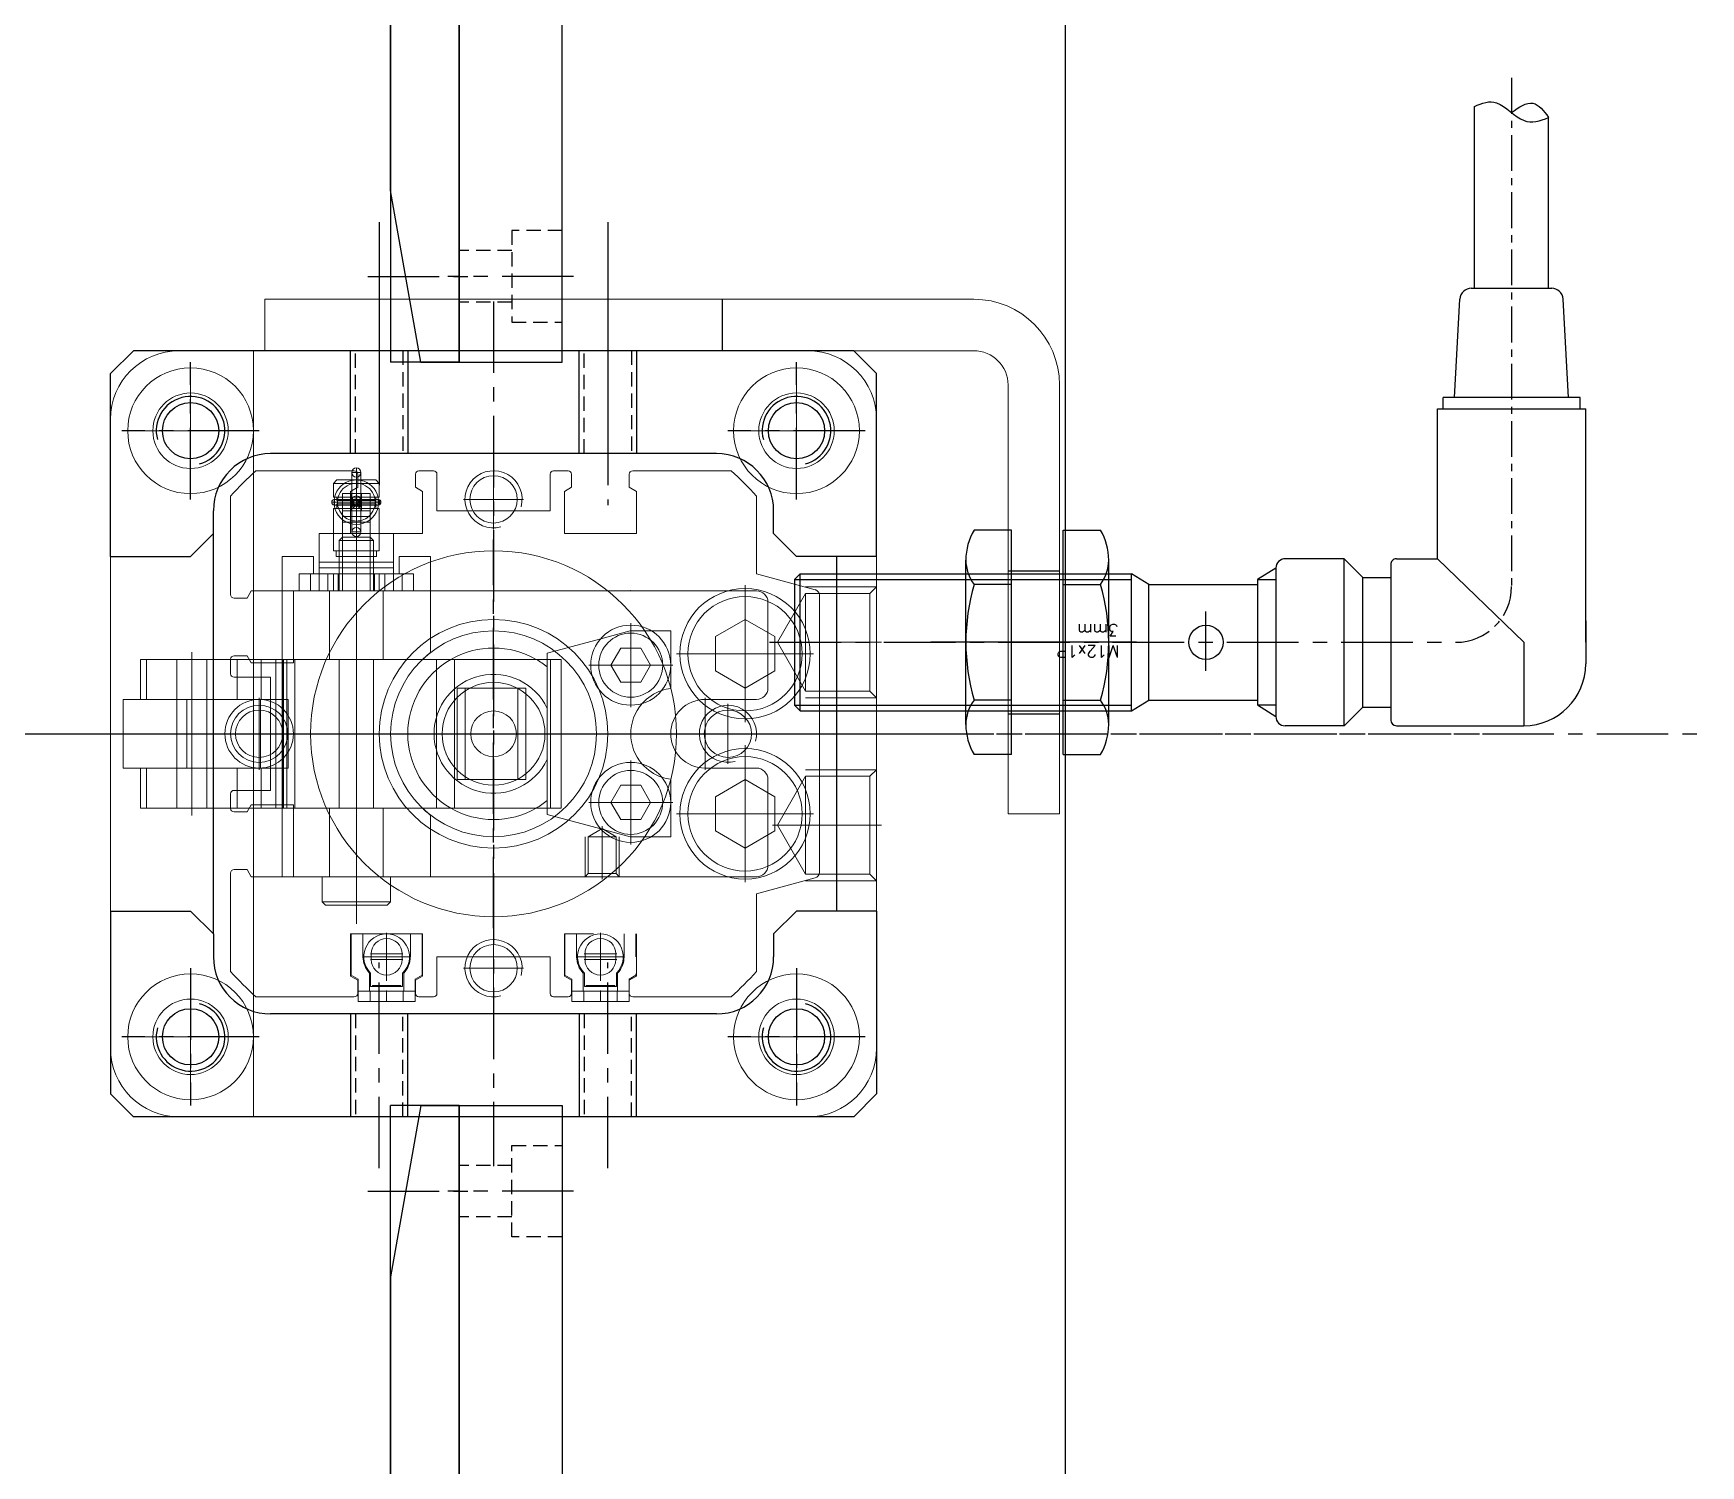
# Model space of a CAD drawing. Header units: inches. Extents: x 0 to 77285, y -118 to 40065.
# Drawn here: x 24866.9 to 25012.7, y 16631.6 to 16756.8 of the extents above; entities that cross this region are included whole.
import ezdxf

# ---------------------------------------------------------------- set-up
doc = ezdxf.new("R2010")
doc.units = ezdxf.units.IN
doc.header["$LTSCALE"] = 5
doc.header["$MEASUREMENT"] = 0
for name, pattern in [('C3', [14.5, 12, -1, 0.5, -1]), ('CENTER', [2, 1.25, -0.25, 0.25, -0.25]), ('H1', [1.4, 1, -0.4]), ('HIDDEN', [0.375, 0.25, -0.125])]:
    doc.linetypes.add(name, pattern=pattern)
for name, color, linetype in [('11', 1, 'CENTER'), ('22', 2, 'HIDDEN'), ('55', 5, 'Continuous'), ('77', 40, 'HIDDEN'), ('A', 8, 'Continuous'), ('G', 231, 'Continuous'), ('T', 3, 'Continuous')]:
    doc.layers.add(name, color=color, linetype=linetype)
doc.layers.add('88', color=35, linetype='Continuous', lineweight=5)
doc.styles.add('GHS', font='romans', dxfattribs={"height": 5, "bigfont": 'ghs'})

# ---------------------------------------------------------------- blocks, each defined once
blk = doc.blocks.new('A$C4ec73b01')
at = {"layer": '11'}
for p, q in [((-167.5, -361), (-167.5, 0)), ((-167.5, -7240), (-167.5, -280))]:
    blk.add_line(p, q, dxfattribs=at)
blk = doc.blocks.new('A$Cd50d4a04')
for p, q in [((-30, -6), (-30, 0)), ((-30, 0), (80, 0)), ((-6.1, -6), (-6.1, 0)), ((6.1, -6), (6.1, 0)), ((80, -6), (80, 0)), ((-30, -6), (80, -6))]:
    blk.add_line(p, q)
at = {"layer": '11'}
for p, q in [((-22.5, 2), (-22.5, -8)), ((0, -8), (0, 2)), ((25, 2), (25, -8)), ((72.5, 2), (72.5, -8)), ((-20, -7), (-20, 1)), ((-20, -7), (-20, 1)), ((-18, -7), (-18, 1)), ((18, 1), (18, -7)), ((32.5, -7), (32.5, 1)), ((32.5, -7), (32.5, 1))]:
    blk.add_line(p, q, dxfattribs=at)
at = {"layer": '22'}
for p, q in [((-20.07, -6), (-20.07, 0)), ((-15.93, -6), (-15.93, 0)), ((15.93, 0), (15.93, -6)), ((20.07, 0), (20.07, -6)), ((42.5, -6), (42.5, 0))]:
    blk.add_line(p, q, dxfattribs=at)
at = {"layer": '77'}
for p, q in [((-23, -6), (-23, 0)), ((-17, 0), (-17, -6)), ((29.5, -6), (29.5, 0)), ((35.5, 0), (35.5, -6))]:
    blk.add_line(p, q, dxfattribs=at)
at = {"layer": 'T'}
for p, q in [((-20.5, -6), (-20.5, 0)), ((-15.5, -6), (-15.5, 0)), ((15.5, 0), (15.5, -6)), ((20.5, 0), (20.5, -6))]:
    blk.add_line(p, q, dxfattribs=at)
blk = doc.blocks.new('A$Cb2619749')
for p, q in [((-7.5, 3.36), (7.5, 6)), ((87.5, 6, 0), (7.5, 6)), ((102.5, 3.36, 0), (87.5, 6, 0)), ((-7.5, 3.36), (-7.5, -9)), ((102.5, 3.36, 0), (102.5, -9, 0)), ((102.5, 0, 0), (-7.5, 0)), ((102.5, -9, 0), (-7.5, -9))]:
    blk.add_line(p, q)
at = {"layer": '11'}
for p, q in [((0, -10), (0, 1)), ((47.5, -10, 0), (47.5, 1, 0)), ((95, -10, 0), (95, 1, 0))]:
    blk.add_line(p, q, dxfattribs=at)
at = {"layer": '22'}
for p, q in [((-2.25, -4.6), (-2.25, 0)), ((2.25, -4.6), (2.25, 0)), ((45.25, -4.6, 0), (45.25, 0, 0)), ((49.75, -4.6, 0), (49.75, 0, 0)), ((92.75, -4.6, 0), (92.75, 0, 0)), ((97.25, -4.6, 0), (97.25, 0, 0)), ((-4, -9), (-4, -4.6)), ((-4, -4.6), (4, -4.6)), ((4, -4.6), (4, -9)), ((43.5, -9, 0), (43.5, -4.6, 0)), ((43.5, -4.6, 0), (51.5, -4.6, 0)), ((51.5, -4.6, 0), (51.5, -9, 0)), ((91, -9, 0), (91, -4.6, 0)), ((91, -4.6, 0), (99, -4.6, 0)), ((99, -4.6, 0), (99, -9, 0))]:
    blk.add_line(p, q, dxfattribs=at)
blk = doc.blocks.new('A$C8ed1b21d')
at = {"layer": '11'}
blk.add_line((-1, -142.5), (368, -142.5), dxfattribs=at)
blk = doc.blocks.new('A$C740f11e8')
blk.add_blockref('A$C8ed1b21d', (-183.5, 142.5))
at = {"xscale": -1.000000000000008, "rotation": 90}
blk.add_blockref('A$Cd50d4a04', (183.5, 112.5), dxfattribs=at)
at = {"rotation": 90}
blk.add_blockref('A$Cd50d4a04', (183.5, -112.5), dxfattribs=at)
at = {"layer": 'G', "xscale": -1.000000000000008, "rotation": 90}
blk.add_blockref('A$Cb2619749', (189.5, 135), dxfattribs=at)
at = {"layer": 'G', "rotation": 90}
blk.add_blockref('A$Cb2619749', (189.5, -135), dxfattribs=at)
blk = doc.blocks.new('ABC-20231201.095154')
for p, q in [((-27.5, 33.5), (27.5, 33.5)), ((-26.5, 32.27), (-26.5, 20.73)), ((-21, 33.5), (-21, -33.5)), ((26.5, 32.27), (26.5, 20.73)), ((-33.5, -27.5), (-33.5, 27.5)), ((-32.27, 26.5), (-20.73, 26.5)), ((20.73, 26.5), (32.27, 26.5)), ((33.5, 27.5), (33.5, -27.5)), ((-20.78, 23), (-12.18, 23)), ((-13.7, 22.2), (-14, 21.9)), ((-14, 21.9), (-14, 20.7)), ((-13.04, 21.9), (-14, 21.9)), ((-12.4, 22.2), (-13.7, 22.2)), ((-10.96, 21.9), (-13.04, 21.9)), ((-11.58, 22.85), (-12.42, 22.85)), ((-12.4, 22.85), (-12.4, 21)), ((-11.6, 22.2), (-12.4, 22.2)), ((-12, -16.61), (-12, 23.27)), ((-11.88, 22.7), (-11.88, 21.56)), ((-11.6, 21), (-11.6, 22.85)), ((-10.3, 22.2), (-11.6, 22.2)), ((-10, 21.9), (-10.96, 21.9)), ((-10, 21.9), (-10.3, 22.2)), ((-10, 20.7), (-10, 21.9)), ((-6.83, 21.56), (-6.83, 22.7)), ((-6.52, 23), (-5.25, 23)), ((-4.95, 22.7), (-4.95, 19.5)), ((0, 23.12), (0, 17.87)), ((4.95, 19.5), (4.95, 22.7)), ((5.25, 23), (6.52, 23)), ((6.82, 22.7), (6.82, 21.56)), ((11.87, 21.56), (11.87, 22.7)), ((12.17, 23), (20.78, 23)), ((-23, 12.17), (-23, 20.78)), ((-13.9, 20.7), (-14, 20.7)), ((-10.1, 20.7), (-13.9, 20.7)), ((-13.9, 19.99), (-13.9, 20.51)), ((-10.1, 20.5), (-13.9, 20.5)), ((-13.7, 20.7), (-13.7, 20.4)), ((-13.2, 12.5), (-13.2, 21)), ((-13.2, 21), (-10.8, 21)), ((-11.88, 21.56), (-12.5, 21.2)), ((-12.5, 21.2), (-12.5, 17.5)), ((-12.45, 21), (-12.45, 19.5)), ((-12.4, 21), (-12.4, 17.65)), ((-12.37, 20.3), (-12.35, 20.51)), ((-12.35, 20.51), (-12.32, 20.63)), ((-12.32, 20.63), (-12.27, 20.7)), ((-12.27, 20.7), (-12.19, 20.76)), ((-12.21, 20.47), (-12.27, 20.39)), ((-12.14, 20.52), (-12.21, 20.47)), ((-12.19, 20.76), (-12.1, 20.79)), ((-12.06, 20.54), (-12.14, 20.52)), ((-12.1, 20.79), (-11.99, 20.8)), ((-11.97, 20.55), (-12.06, 20.54)), ((-12.03, 20.5), (-12, 20.5)), ((-12, 20.5), (-12, 20.4)), ((-11.99, 20.8), (-11.88, 20.78)), ((-11.89, 20.53), (-11.97, 20.55)), ((-11.79, 20.47), (-11.89, 20.53)), ((-11.88, 20.78), (-11.77, 20.74)), ((-11.74, 20.4), (-11.79, 20.47)), ((-11.77, 20.74), (-11.71, 20.67)), ((-11.71, 20.67), (-11.67, 20.59)), ((-11.67, 20.59), (-11.64, 20.41)), ((-11.6, 17.65), (-11.6, 21)), ((-11.55, 19.5), (-11.55, 21)), ((-10.8, 12.5), (-10.8, 21)), ((-10.3, 19.7), (-10.3, 20.7)), ((-10, 20.7), (-10.1, 20.7)), ((-10.1, 19.99), (-10.1, 20.51)), ((-6.2, 21.2), (-6.83, 21.56)), ((-6.2, 17.5), (-6.2, 21.2)), ((-2.62, 20.5), (2.62, 20.5)), ((6.82, 21.56), (6.2, 21.2)), ((6.2, 21.2), (6.2, 17.5)), ((12.49, 21.2), (11.87, 21.56)), ((12.49, 17.5), (12.49, 21.2)), ((23, 20.78), (23, 14)), ((-9.84, 20.25), (-14.16, 20.25)), ((-14, 19.7), (-14, 16)), ((-13.87, 19.7), (-14, 19.7)), ((-13.9, 20), (-10.1, 20)), ((-10.13, 19.7), (-13.87, 19.7)), ((-10.3, 20.4), (-13.7, 20.4)), ((-13.7, 20.1), (-13.7, 19.7)), ((-10.3, 20.1), (-13.7, 20.1)), ((-13.2, 19.5), (-10.8, 19.5)), ((-13.2, 19), (-10.8, 19)), ((-11.6, 20.25), (-12.4, 20.25)), ((-12.36, 20.09), (-12.37, 20.3)), ((-12.33, 19.92), (-12.36, 20.09)), ((-12.29, 19.83), (-12.33, 19.92)), ((-12.29, 20.31), (-12.3, 20.25)), ((-12.27, 20.39), (-12.29, 20.31)), ((-12.23, 19.76), (-12.29, 19.83)), ((-12.13, 19.72), (-12.23, 19.76)), ((-12.01, 19.7), (-12.13, 19.72)), ((-12.03, 20), (-12.02, 20)), ((-12, 20), (-12.03, 20)), ((-12.02, 20), (-12.02, 20)), ((-12.02, 20), (-12.01, 20)), ((-12.01, 20), (-12, 20)), ((-11.9, 19.71), (-12.01, 19.7)), ((-12, 20.4), (-11.95, 20.39)), ((-11.99, 20.1), (-12, 20.1)), ((-12, 20.1), (-12, 20)), ((-12, 20), (-12, 20)), ((-11.94, 20.11), (-11.99, 20.1)), ((-11.95, 20.39), (-11.91, 20.37)), ((-11.9, 20.14), (-11.94, 20.11)), ((-11.91, 20.37), (-11.88, 20.33)), ((-11.87, 20.19), (-11.9, 20.14)), ((-11.79, 19.75), (-11.9, 19.71)), ((-11.88, 20.33), (-11.86, 20.29)), ((-11.86, 20.24), (-11.87, 20.19)), ((-11.86, 20.29), (-11.86, 20.24)), ((-11.74, 19.79), (-11.79, 19.75)), ((-11.71, 20.32), (-11.74, 20.4)), ((-11.68, 19.88), (-11.74, 19.79)), ((-11.7, 20.25), (-11.71, 20.32)), ((-11.65, 19.99), (-11.68, 19.88)), ((-11.63, 20.2), (-11.65, 19.99)), ((-11.64, 20.41), (-11.63, 20.2)), ((-10, 19.7), (-10.13, 19.7)), ((-10, 16), (-10, 19.7)), ((-4.95, 19.5), (4.95, 19.5)), ((-15.25, 14), (-15.25, 17.5)), ((-15.25, 17.5), (-14, 17.5)), ((-14, 17.5), (-10, 17.5)), ((-13.2, 18.5), (-10.8, 18.5)), ((-12.5, 17.5), (-6.2, 17.5)), ((-11.58, 17.65), (-12.42, 17.65)), ((-10, 17.5), (-8.75, 17.5)), ((-8.75, 14), (-8.75, 17.5)), ((6.2, 17.5), (12.49, 17.5)), ((-13.2, 17.2), (-13.5, 16.9)), ((-13.2, 16.9), (-13.5, 16.9)), ((-13.5, 16.9), (-13.5, 14)), ((-10.8, 17.2), (-13.2, 17.2)), ((-10.8, 16.9), (-13.2, 16.9)), ((-10.5, 16.9), (-10.8, 17.2)), ((-10.5, 16.9), (-10.8, 16.9)), ((-10.5, 14), (-10.5, 16.9)), ((-18.5, 15.5), (-18.5, 6.5)), ((-18.5, 15.5), (-15.75, 15.5)), ((-15.75, 15.5), (-15.75, 14)), ((-15.25, 15), (-13.5, 15)), ((-13.5, 16), (-14, 16)), ((-13.75, 16), (-13.75, 15.5)), ((-13.5, 15.5), (-13.75, 15.5)), ((-10.5, 16), (-13.5, 16)), ((-10.5, 15.5), (-13.5, 15.5)), ((-13.5, 15), (-10.5, 15)), ((-10, 16), (-10.5, 16)), ((-10.25, 15.5), (-10.5, 15.5)), ((-10.5, 15), (-8.75, 15)), ((-10.25, 15.5), (-10.25, 16)), ((-8.25, 15.5), (-5.5, 15.5)), ((-8.25, 14), (-8.25, 15.5)), ((-5.5, 15.5), (-5.5, 7.12)), ((-17, 14), (-13.2, 14)), ((-17, 14), (-17, 12.5)), ((-16, 14), (-16, 12.5)), ((-15.25, 14.5), (-13.2, 14.5)), ((-15.25, 12.5), (-15.25, 14)), ((-14.5, 14), (-14.5, 12.5)), ((-14, 14), (-14, 12.5)), ((-13.6, 14), (-13.6, 12.5)), ((-13.5, 14), (-13.5, 12.5)), ((-13.2, 14.5), (-10.8, 14.5)), ((-13.2, 14), (-10.8, 14)), ((-10.8, 14.5), (-8.75, 14.5)), ((-10.8, 14), (-7, 14)), ((-10.5, 12.5), (-10.5, 14)), ((-10.4, 14), (-10.4, 12.5)), ((-10, 14), (-10, 12.5)), ((-9.5, 14), (-9.5, 12.5)), ((-8.75, 12.5), (-8.75, 14)), ((-8, 14), (-8, 12.5)), ((-7, 14), (-7, 12.5)), ((23, 14), (28.13, 12.6)), ((-21.56, 11.87), (-22.7, 11.87)), ((-21.2, 12.49), (-21.56, 11.87)), ((-17.5, 12.49), (-21.2, 12.49)), ((-17, 12.5), (-18.5, 12.5)), ((-17.5, 6.2), (-17.5, 12.49)), ((-17, 12.5), (-7, 12.5)), ((-14.35, 12.5), (-14.35, 6.5)), ((-9.65, 6.5), (-9.65, 12.5)), ((-5.5, 12.5), (-7, 12.5)), ((-5.5, 12.5), (23, 12.5)), ((22, 12.99), (22, 1.01)), ((27.3, 12.28), (24.83, 8)), ((33.5, 12.86), (27.3, 12.86)), ((32.92, 12.28), (27.3, 12.28)), ((27.3, 12.28), (27.3, 3.72)), ((28.5, 12.12), (28.5, -12.12)), ((33.5, 12.86), (32.92, 12.28)), ((32.92, 12.28), (32.92, 3.72)), ((24, 11.5), (24, 4)), ((9.37, 8.3), (11.96, 9)), ((11.96, 9), (13.8, 9)), ((12, 2.33), (12, 9.67)), ((13.8, 9), (15.5, 9)), ((15.5, 9), (15.5, 3.97)), ((19.4, 8.5), (22, 10)), ((22, 10), (24.6, 8.5)), ((4.7, 7.05), (9.37, 8.3)), ((10.27, 6), (11.13, 7.5)), ((12.87, 7.5), (11.13, 7.5)), ((12.87, 7.5), (13.73, 6)), ((19.4, 5.5), (19.4, 8.5)), ((33.93, 8), (24.39, 8)), ((24.6, 8.5), (24.6, 5.5)), ((24.83, 8), (27.3, 3.72)), ((-30.89, 6.5), (-30.89, 3)), ((-30.89, 6.5), (5.92, 6.5)), ((-30.36, 6.5), (-30.36, 3)), ((-27.69, 6.5), (-27.69, -6.5)), ((-26.39, -7.15), (-26.39, 7.15)), ((-25.09, -6.5), (-25.09, 6.5)), ((-23, 5.25), (-23, 6.52)), ((-22.7, 6.82), (-21.56, 6.82)), ((-22.41, 6.5), (-22.41, 3)), ((-21.56, 6.82), (-21.2, 6.2)), ((-21.2, 6.2), (-17.5, 6.2)), ((-20.33, 6.5), (-20.33, 3)), ((-19.05, 6.5), (-19.05, -6.5)), ((-18.5, 6.5), (-18.5, -6.5)), ((-18.46, 6.5), (-18.46, -6.5)), ((-18.37, 6.5), (-18.37, -6.5)), ((-18.09, 6.5), (-18.09, -6.5)), ((-17.38, 6.5), (-17.38, -6.5)), ((-13.5, 6.5), (-13.5, -6.5)), ((-13.5, 6.5), (-13.5, -6.5)), ((-10.5, -6.5), (-10.5, 6.5)), ((-10.5, -6.5), (-10.5, 6.5)), ((-6.22, 6.5), (-5.87, 6.83)), ((-5.87, 6.83), (-5.64, 7.01)), ((-5.64, 7.01), (-5.52, 7.11)), ((-5.52, 7.11), (-5.5, 7.12)), ((-5, -6.5), (-5, 6.5)), ((-5, 6.5), (-5, -6.5)), ((-5, 6.5), (-5, -6.5)), ((-3.41, 6.5), (-3.41, -6.5)), ((4.7, 6.5), (4.7, 7.05)), ((4.7, -6.5), (4.7, 6.5)), ((4.98, 6.5), (4.98, -6.5)), ((5.92, 6.5), (5.92, -6.5)), ((15.68, 6), (8.33, 6)), ((11.13, 4.5), (10.27, 6)), ((13.73, 6), (12.87, 4.5)), ((16.01, 7), (27.98, 7)), ((-19.5, 4.95), (-22.7, 4.95)), ((-19.5, -4.95), (-19.5, 4.95)), ((12.87, 4.5), (11.13, 4.5)), ((22, 4), (19.4, 5.5)), ((24.6, 5.5), (22, 4)), ((-32.39, 3), (-32.39, -3)), ((-32.39, 3), (-17.96, 3)), ((-26.84, 3), (-26.84, -3)), ((-20.5, 3.15), (-20.5, -3.15)), ((-20.39, -3), (-20.39, 3)), ((-17.96, 3), (-17.96, -3)), ((-3.17, 4), (-3.17, -4)), ((-3.17, 4), (2.83, 4)), ((-2.47, 4), (-2.47, -4)), ((2.13, 4), (2.13, -4)), ((2.83, 4), (2.83, -4)), ((18.5, -3.15), (18.5, 3.15)), ((23, 3), (18.5, 3)), ((27.3, 3.72), (32.92, 3.72)), ((33.5, 3.14), (27.3, 3.14)), ((32.92, 3.72), (33.5, 3.14)), ((20.5, 2.62), (20.5, -2.62)), ((17.87, 0), (23.12, 0)), ((22, -1.01), (22, -12.99)), ((12, -9.68), (12, -2.33)), ((-32.39, -3), (-17.96, -3)), ((-30.89, -3), (-30.89, -6.5)), ((-30.36, -3), (-30.36, -6.5)), ((-22.41, -3), (-22.41, -6.5)), ((-20.33, -3), (-20.33, -6.5)), ((-3.17, -4), (2.83, -4)), ((15.5, -3.97), (15.5, -9)), ((18.5, -3), (23, -3)), ((19.4, -5.5), (22, -4)), ((22, -4), (24.6, -5.5)), ((24, -4), (24, -11.5)), ((27.3, -3.72), (24.83, -8)), ((33.5, -3.14), (27.3, -3.14)), ((32.92, -3.72), (27.3, -3.72)), ((27.3, -3.72), (27.3, -12.28)), ((33.5, -3.14), (32.92, -3.72)), ((32.92, -3.72), (32.92, -12.28)), ((-23, -6.52), (-23, -5.25)), ((-22.7, -4.95), (-19.5, -4.95)), ((10.27, -6), (11.13, -4.5)), ((12.87, -4.5), (11.13, -4.5)), ((12.87, -4.5), (13.73, -6)), ((19.4, -8.5), (19.4, -5.5)), ((24.6, -5.5), (24.6, -8.5)), ((-30.89, -6.5), (5.92, -6.5)), ((-21.56, -6.83), (-22.7, -6.83)), ((-21.2, -6.2), (-21.56, -6.83)), ((-17.5, -6.2), (-21.2, -6.2)), ((-18.5, -6.5), (-18.5, -12.5)), ((-17.5, -12.5), (-17.5, -6.2)), ((-14.35, -6.5), (-14.35, -12.5)), ((-9.65, -12.5), (-9.65, -6.5)), ((-5.94, -6.76), (-6.22, -6.5)), ((-5.73, -6.94), (-5.94, -6.76)), ((-5.56, -7.08), (-5.73, -6.94)), ((-5.5, -7.12), (-5.56, -7.08)), ((-5.5, -7.12), (-5.5, -12.5)), ((4.7, -7.05), (4.7, -6.5)), ((9.37, -8.3), (4.7, -7.05)), ((15.68, -6), (8.33, -6)), ((11.13, -7.5), (10.27, -6)), ((13.73, -6), (12.87, -7.5)), ((16.01, -7), (27.98, -7)), ((9.5, -8.29), (8.27, -9)), ((11.96, -9), (9.37, -8.3)), ((9.5, -12.71), (9.5, -8.08)), ((10.73, -9), (9.5, -8.29)), ((12.87, -7.5), (11.13, -7.5)), ((22, -10), (19.4, -8.5)), ((24.6, -8.5), (22, -10)), ((33.93, -8), (24.39, -8)), ((24.83, -8), (27.3, -12.28)), ((8, -12.5), (8, -9)), ((10.73, -9), (8.27, -9)), ((8.27, -9), (8.27, -12.23)), ((10.73, -12.23), (10.73, -9)), ((11, -12.5), (11, -9)), ((13.8, -9), (11.96, -9)), ((15.5, -9), (13.8, -9)), ((-23, -20.78), (-23, -12.18)), ((-22.7, -11.88), (-21.56, -11.88)), ((-21.56, -11.88), (-21.2, -12.5)), ((-21.2, -12.5), (-17.5, -12.5)), ((23, -12.5), (-18.5, -12.5)), ((-15, -12.5), (-15, -14.7)), ((-9, -14.7), (-9, -12.5)), ((8.27, -12.23), (8, -12.5)), ((10.73, -12.23), (8.27, -12.23)), ((11, -12.5), (10.73, -12.23)), ((28.13, -12.6), (23, -14)), ((27.3, -12.28), (32.92, -12.28)), ((33.5, -12.86), (27.3, -12.86)), ((32.92, -12.28), (33.5, -12.86)), ((23, -14), (23, -20.78)), ((-15, -14.7), (-14.7, -15)), ((-9, -14.7), (-15, -14.7)), ((-9.3, -15), (-14.7, -15)), ((-9.3, -15), (-9, -14.7)), ((-9.35, -17.4), (-9.35, -21.6)), ((9.35, -17.4), (9.35, -21.6)), ((-6.2, -17.5), (-12.5, -17.5)), ((-12.5, -17.5), (-12.5, -21.2)), ((-12.45, -21.1), (-12.45, -17.5)), ((-11.43, -19.5), (-11.43, -17.5)), ((-7.27, -17.5), (-7.27, -19.5)), ((-6.25, -17.5), (-6.25, -21.1)), ((-6.2, -21.2), (-6.2, -17.5)), ((0, -17.88), (0, -23.12)), ((8.75, -17.5), (6.2, -17.5)), ((6.2, -17.5), (6.2, -21.2)), ((6.25, -21.1), (6.25, -17.5)), ((7.27, -19.5), (7.27, -17.5)), ((11.42, -17.5), (11.42, -19.5)), ((12.45, -17.5), (12.45, -19.5)), ((12.49, -21.2), (12.49, -17.5)), ((-11.45, -19.5), (-7.25, -19.5)), ((-10.77, -19.25), (-7.93, -19.25)), ((-10.77, -19.75), (-7.93, -19.75)), ((-10.7, -19.75), (-10.7, -19.25)), ((-8, -19.25), (-8, -19.75)), ((4.95, -19.5), (-4.95, -19.5)), ((-4.95, -19.5), (-4.95, -22.7)), ((4.95, -22.7), (4.95, -19.5)), ((7.25, -19.5), (11.45, -19.5)), ((7.93, -19.25), (10.77, -19.25)), ((7.93, -19.75), (10.77, -19.75)), ((8, -19.75), (8, -19.25)), ((10.7, -19.25), (10.7, -19.75)), ((-26.5, -20.73), (-26.5, -32.27)), ((-12.5, -21.2), (-11.88, -21.56)), ((-11.85, -21.45), (-12.45, -21.1)), ((-11.88, -21.56), (-11.88, -22.7)), ((-11.85, -23.4), (-11.85, -21.45)), ((-10.85, -22.5), (-10.85, -20.93)), ((-10.75, -22.1), (-10.75, -20.93)), ((-7.95, -20.93), (-7.95, -22.1)), ((-7.85, -20.93), (-7.85, -22.5)), ((-6.25, -21.1), (-6.85, -21.45)), ((-6.85, -21.45), (-6.85, -23.4)), ((-6.83, -21.56), (-6.2, -21.2)), ((-6.83, -22.7), (-6.83, -21.56)), ((-2.62, -20.5), (2.62, -20.5)), ((6.2, -21.2), (6.82, -21.56)), ((6.85, -21.45), (6.25, -21.1)), ((6.82, -21.56), (6.82, -22.7)), ((6.85, -23.4), (6.85, -21.45)), ((7.85, -22.5), (7.85, -20.93)), ((7.95, -22.1), (7.95, -20.93)), ((10.75, -20.93), (10.75, -22.1)), ((10.85, -20.93), (10.85, -22.5)), ((12.45, -21.1), (11.85, -21.45)), ((11.85, -21.45), (11.85, -23.4)), ((11.87, -21.56), (12.49, -21.2)), ((11.87, -22.7), (11.87, -21.56)), ((12.45, -21), (12.45, -21.1)), ((26.5, -20.73), (26.5, -32.27)), ((-12.18, -23), (-20.78, -23)), ((-11.85, -22.5), (-6.85, -22.5)), ((-10.8, -22.5), (-10.8, -23.4)), ((-7.95, -22.1), (-10.75, -22.1)), ((-10.6, -22), (-10.6, -22.1)), ((-8.1, -22), (-10.6, -22)), ((-10.4, -22), (-10.4, -22.1)), ((-10.25, -22), (-10.25, -22.1)), ((-9.89, -22), (-9.89, -22.1)), ((-9.35, -22.11), (-9.35, -22)), ((-9.35, -23.44), (-9.35, -22.45)), ((-8.81, -22), (-8.81, -22.1)), ((-8.45, -22), (-8.45, -22.1)), ((-8.3, -22.1), (-8.3, -22)), ((-8.1, -22.1), (-8.1, -22)), ((-7.9, -23.4), (-7.9, -22.5)), ((-5.25, -23), (-6.52, -23)), ((6.52, -23), (5.25, -23)), ((6.85, -22.5), (11.85, -22.5)), ((7.9, -22.5), (7.9, -23.4)), ((10.75, -22.1), (7.95, -22.1)), ((8.1, -22), (8.1, -22.1)), ((10.6, -22), (8.1, -22)), ((8.3, -22), (8.3, -22.1)), ((8.45, -22), (8.45, -22.1)), ((8.81, -22), (8.81, -22.1)), ((9.35, -22.11), (9.35, -22)), ((9.35, -23.44), (9.35, -22.45)), ((9.89, -22), (9.89, -22.1)), ((10.25, -22), (10.25, -22.1)), ((10.4, -22.1), (10.4, -22)), ((10.6, -22.1), (10.6, -22)), ((10.8, -23.4), (10.8, -22.5)), ((20.78, -23), (12.17, -23)), ((-6.85, -23.4), (-11.85, -23.4)), ((11.85, -23.4), (6.85, -23.4)), ((-32.27, -26.5), (-20.73, -26.5)), ((20.73, -26.5), (32.27, -26.5)), ((27.5, -33.5), (-27.5, -33.5))]:
    blk.add_line(p, q)
for centre, radius in [((-26.5, 26.5), 5.5), ((26.5, 26.5), 5.5), ((-26.5, 26.5), 3.3), ((26.5, 26.5), 3.3), ((0, 20.5), 2.07), ((-12, 20.25), 0.25), ((-12, 17.65), 0.4), ((0, 0), 16), ((22, 7), 5.7), ((22, 7), 5), ((0, 0), 10), ((0, 0), 9), ((12, 6), 3.5), ((12, 6), 2.8), ((0, 0), 4.5), ((-20.5, 0), 3), ((-20.5, 0), 2.5), ((-20.5, 0), 2.07), ((0, 0), 2), ((20.5, 0), 2.07), ((22, -7), 5.7), ((12, -6), 3.5), ((22, -7), 5), ((12, -6), 2.8), ((0, -20.5), 2.07), ((-26.5, -26.5), 5.5), ((26.5, -26.5), 5.5), ((-26.5, -26.5), 3.3), ((26.5, -26.5), 3.3)]:
    blk.add_circle(centre, radius)
for centre, radius, start, end in [((-27.5, 27.5), 6, 90, 180), ((27.5, 27.5), 6, 0, 90), ((0, 0), 31, 132.1034, 137.8966), ((-12, 20.25), 1.95, 101.837, 232.0201), ((-12, 22.85), 0.4, 0, 180), ((-12, 22.85), 0.4, 180, 360), ((-12, 20.25), 1.95, 78.163, 101.837), ((-12, 20.25), 1.65, 75.9703, 104.0297), ((-12.18, 22.7), 0.3, 0, 90), ((-12, 20.25), 1.95, 307.9799, 78.163), ((-6.52, 22.7), 0.3, 90, 180), ((-5.25, 22.7), 0.3, 0, 90), ((0, 20.5), 2.5, 345, 285), ((5.25, 22.7), 0.3, 90, 180), ((6.52, 22.7), 0.3, 360, 90), ((12.17, 22.7), 0.3, 90, 180), ((0, 0), 31, 42.1034, 47.8966), ((-13.9, 20.25), 0.25, 97.8652, 262.1348), ((-13.9, 20.25), 0.25, 36.8699, 97.8652), ((-12, 20.25), 1.65, 104.0297, 223.3418), ((-12, 20.25), 0.248, 270, 90), ((-12, 20.25), 1.65, 316.6582, 75.9703), ((-10.1, 20.25), 0.25, 82.1348, 143.1301), ((-10.1, 20.25), 0.25, 277.8652, 82.1348), ((-13.9, 20.25), 0.25, 262.1348, 323.1301), ((-12, 20.25), 1.65, 223.3418, 316.6582), ((-12, 20.25), 0.4, 180, 360), ((-12, 20.25), 0.3, 180, 0), ((-10.1, 20.25), 0.25, 216.8699, 277.8652), ((-12, 20.25), 1.95, 232.0201, 307.9799), ((-22.7, 12.17), 0.3, 180, 270), ((23, 11.5), 1, 0, 90), ((28, 12.12), 0.5, 0, 74.7449), ((0, 0), 7.5, 60.0736, 119.9264), ((-22.7, 6.52), 0.3, 90, 180), ((0, 0), 7.5, 119.9264, 240.0736), ((0, 0), 7.5, 51.1954, 60.0736), ((-22.7, 5.25), 0.3, 180, 270), ((0, 0), 5.2, 25.3317, 334.6683), ((16, 0), 4, 108.7936, 138.5866), ((16, 0), 4, 97.1808, 108.7936), ((18.5, 0), 3, 90, 270), ((23, 4), 1, 270, 0), ((16, 0), 4, 138.5866, 221.4134), ((20.5, 0), 2.5, 345, 285), ((16, 0), 4, 221.4134, 251.2064), ((16, 0), 4, 251.2064, 262.8192), ((23, -4), 1, 0, 90), ((-22.7, -5.25), 0.3, 90, 180), ((-22.7, -6.52), 0.3, 180, 270), ((0, 0), 7.5, 240.0736, 299.9264), ((0, 0), 7.5, 299.9264, 308.8046), ((23, -11.5), 1, 270, 0), ((-22.7, -12.18), 0.3, 90, 180), ((28, -12.12), 0.5, 285.2551, 0), ((-9.35, -19.5), 2, 314.427, 225.573), ((-9.35, -19.25), 1.35, 0, 180), ((0, -20.5), 2.5, 345, 285), ((9.35, -19.5), 2, 314.427, 225.573), ((9.35, -19.25), 1.35, 0, 180), ((-9.35, -19.5), 2.07, 180, 223.7063), ((-9.35, -19.75), 1.35, 180, 0), ((-9.35, -19.5), 2.07, 316.2937, 0), ((9.35, -19.5), 2.08, 180, 223.7063), ((9.35, -19.75), 1.35, 180, 0), ((9.35, -19.5), 2.07, 316.2937, 0), ((0, 0), 31, 222.1034, 227.8966), ((0, 0), 31, 312.1034, 317.8966), ((-12.18, -22.7), 0.3, 270, 360), ((-6.52, -22.7), 0.3, 180, 270), ((-5.25, -22.7), 0.3, 270, 0), ((5.25, -22.7), 0.3, 180, 270), ((6.52, -22.7), 0.3, 270, 0), ((12.17, -22.7), 0.3, 180, 270), ((-27.5, -27.5), 6, 180, 270), ((27.5, -27.5), 6, 270, 0)]:
    blk.add_arc(centre, radius, start, end)
for p in [(-9.5, 12.5), (12, 12.5), (12, 0), (12, 0), (-9.35, -19.5), (-9.35, -19.5), (-9.35, -19.5), (-9.35, -19.5), (-9.35, -19.5), (-9.35, -19.5), (9.35, -19.5), (9.35, -19.5), (9.35, -19.5), (9.35, -19.5)]:
    blk.add_point(p)
at = {"layer": '11'}
for p, q in [((0, -17), (0, 17)), ((-17, 0), (17, 0))]:
    blk.add_line(p, q, dxfattribs=at)
blk = doc.blocks.new('ABC-20231201.102348')
for p, q in [((-23.5, 9.81), (-26.77, 9.81)), ((-23.5, 9.81), (-23.5, -9.81)), ((-19, 9.81), (-15.73, 9.81)), ((-19, 9.81), (-19, -9.81)), ((-52.66, 7.3), (-63.81, 7.3)), ((-63.81, 0), (-63.81, 7.3)), ((-48.1, 7.3), (-49.72, 5.68)), ((-48.1, 7.3), (-42.93, 7.3)), ((-48.1, 7.3), (-48.1, -7.3)), ((-52.16, -6.8), (-52.16, 6.8)), ((-42.12, -6.49), (-42.12, 6.49)), ((-40.5, 5.47), (-42.12, 6.49)), ((-29.5, 6), (-31, 5.06)), ((-0.5, 6), (-29.5, 6)), ((-29.5, 6), (-29.5, -6)), ((-27.5, 7.19), (-27.5, -7.19)), ((-15, 7.19), (-15, -7.19)), ((-0.5, 6), (-0.5, -6)), ((-0.5, 6), (0, 5.5)), ((-49.72, 5.68), (-52.16, 5.68)), ((-49.72, 5.68), (-49.72, -5.68)), ((-40.5, 5.47), (-42.12, 5.47)), ((-40.5, -5.48), (-40.5, 5.47)), ((-31, 5.06), (-40.5, 5.06)), ((-40.5, -5.06), (-40.5, 5.06)), ((-40.5, -4.95), (-40.5, 4.95)), ((-40.5, -4.58), (-40.5, 4.57)), ((-31, 5.06), (-31, -5.06)), ((-31, 4.57), (-31, -4.58)), ((0, 5.5), (-29.5, 5.5)), ((-23.5, 5.06), (-26.77, 5.06)), ((-23.5, 5.06), (-26.77, 5.06)), ((-19, 5.06), (-15.73, 5.06)), ((-19, 5.06), (-15.73, 5.06)), ((0, -5.5), (0, 5.5)), ((0, -4.58), (0, 4.57)), ((-69.22, -1.89), (-69.22, 1.89)), ((-36, 2.51), (-36, -2.7)), ((-69.22, 0), (-69.22, -20.41)), ((-56.24, -7.3), (-63.81, 0)), ((-49.72, -5.68), (-52.16, -5.68)), ((-49.72, -5.68), (-48.1, -7.3)), ((-42.12, -6.49), (-40.5, -5.48)), ((-40.5, -5.48), (-42.12, -5.48)), ((-31, -5.06), (-40.5, -5.06)), ((-31, -5.06), (-29.5, -6)), ((0, -5.5), (-29.5, -5.5)), ((-23.5, -5.06), (-26.77, -5.06)), ((-23.5, -5.06), (-26.77, -5.06)), ((-19, -5.06), (-15.73, -5.06)), ((-19, -5.06), (-15.73, -5.06)), ((0, -5.5), (-0.5, -6)), ((-0.5, -6), (-29.5, -6)), ((-56.24, -7.3), (-56.24, -20.41)), ((-52.66, -7.3), (-56.24, -7.3)), ((-48.1, -7.3), (-42.93, -7.3)), ((-23.5, -9.81), (-26.77, -9.81)), ((-19, -9.81), (-15.73, -9.81)), ((-56.24, -20.41), (-69.22, -20.41)), ((-68.72, -20.41), (-68.72, -21.41)), ((-56.74, -20.41), (-56.74, -21.41)), ((-68.72, -21.41), (-56.74, -21.41)), ((-67.72, -21.41), (-67.24, -30.01)), ((-57.74, -21.41), (-58.21, -30.01)), ((-59.21, -30.96), (-66.24, -30.96)), ((-65.97, -30.96), (-65.97, -45.9)), ((-59.48, -30.96), (-59.48, -46.85))]:
    blk.add_line(p, q)
blk.add_circle((-36, 0), 1.5)
for centre, radius, start, end in [((-22.45, 7.2), 5.05, 148.8031, 180.139), ((-20.05, 7.2), 5.05, 359.861, 31.1969), ((-63.81, 1.89), 5.41, 90, 180), ((-52.66, 6.8), 0.5, 0, 90), ((-42.93, 6.49), 0.811, 0, 90), ((-24.03, 7.19), 3.47, 180, 217.8789), ((-24.03, 7.19), 3.47, 180, 217.8789), ((-18.47, 7.19), 3.47, 322.1211, 0), ((-18.47, 7.19), 3.47, 322.1211, 0), ((-9.62, 0), 17.88, 163.5679, 196.4321), ((-32.88, 0), 17.88, 343.5679, 16.4321), ((-24.03, -7.19), 3.47, 142.1211, 180), ((-24.03, -7.19), 3.47, 142.1211, 180), ((-18.47, -7.19), 3.47, 0, 37.8789), ((-18.47, -7.19), 3.47, 0, 37.8789), ((-52.66, -6.8), 0.5, 270, 0), ((-42.93, -6.49), 0.811, 270, 0), ((-22.45, -7.2), 5.05, 179.861, 211.1969), ((-20.05, -7.2), 5.05, 328.8031, 0.139), ((-66.24, -29.96), 1, 183.1642, 270), ((-59.21, -29.96), 1, 270, 356.8358)]:
    blk.add_arc(centre, radius, start, end)
blk.add_open_spline([(-59.48, -46.85), (-60.15, -47.19), (-61.69, -47.62), (-63.6, -45.15), (-65.22, -45.55), (-65.97, -45.9)], degree=3, knots=[1.498472, 1.498472, 1.498472, 1.498472, 3.45205, 6.099383, 8.246808, 8.246808, 8.246808, 8.246808])
blk.add_spline([(-62.73, -46.33), (-64.6, -47.14), (-65.97, -45.9)], degree=3)
at = {"layer": '11'}
blk.add_line((2.16, 0), (-57.86, 0), dxfattribs=at)
at = {"layer": '11', "ltscale": 0.5}
blk.add_line((-62.73, -49.35), (-62.73, -4.87), dxfattribs=at)
blk.add_arc((-57.86, -4.87), 4.87, 90, 180, dxfattribs=at)
at = {"style": 'GHS'}
for s, p in [('M12x1P', (-28.44, 0.27)), ('3mm', (-28.35, -1.58))]:
    blk.add_text(s, height=1.05, dxfattribs=at).set_placement(p)
blk = doc.blocks.new('ABC-20240304.180609')
at = {"linetype": 'Continuous'}
for p, q in [((-69.5, 3, 2129.45), (-69.5, 40.5, 2129.45)), ((-65, 40.5, 2129.45), (-69.5, 40.5, 2129.45)), ((-65, 3, 2129.45), (-65, 40.5, 2129.45)), ((0, 0, 2129.45), (-62, 0, 2129.45)), ((0, 0), (0, -4.5)), ((0, -4.5, 2129.45), (-62, -4.5, 2129.45))]:
    blk.add_line(p, q, dxfattribs=at)
for radius in [7.5, 3]:
    blk.add_arc((-62, 3, 2129.45), radius, 180, 270, dxfattribs=at)
at = {"layer": '11', "linetype": 'C3'}
for p, q in [((-76.25, 25.5, 2129.45), (-58.25, 25.5, 2129.45)), ((-30, -11.25), (-30, 6.75)), ((-10, -11.25), (-10, 6.75))]:
    blk.add_line(p, q, dxfattribs=at)
at = {"layer": '22', "linetype": 'H1'}
for p, q in [((-65, 31.75, 2129.45), (-69.5, 31.75, 2129.45)), ((-65, 19.25, 2129.45), (-69.5, 19.25, 2129.45)), ((-40, -4.5), (-40, 0))]:
    blk.add_line(p, q, dxfattribs=at)
blk = doc.blocks.new('A$C2005a4a9')
for p, q in [((50, 190, 2129.45), (50, -190, 2129.45)), ((-33.5, 31.5, 2129.45), (-31.5, 33.5, 2129.45)), ((31.5, 33.5, 2129.45), (-31.5, 33.5, 2129.45)), ((31.5, 33.5, 2129.45), (33.5, 31.5, 2129.45)), ((-33.5, 15.5, 2129.45), (-33.5, 31.5, 2129.45)), ((33.5, 15.5, 2129.45), (33.5, 31.5, 2129.45)), ((19.5, 24.5, 0), (-19.5, 24.5, 0)), ((-24.5, 17.5, 0), (-24.5, 19.5, 0)), ((24.5, 17.5, 0), (24.5, 19.5, 0)), ((-24.5, 17.5, 0), (-26.5, 15.5, 0)), ((-24.5, -17.5, 0), (-24.5, 17.5, 0)), ((24.5, 17.5, 0), (26.5, 15.5, 0)), ((-33.5, 15.5, 0), (-26.5, 15.5, 0)), ((33.5, 15.5, 0), (26.5, 15.5, 0)), ((30, 15.5, 0), (30, -15.5, 0)), ((-33.5, -15.5, 2129.45), (-33.5, -31.5, 2129.45)), ((-33.5, -15.5, 0), (-26.5, -15.5, 0)), ((-24.5, -17.5, 0), (-26.5, -15.5, 0)), ((24.5, -17.5, 0), (26.5, -15.5, 0)), ((33.5, -15.5, 0), (26.5, -15.5, 0)), ((33.5, -15.5, 2129.45), (33.5, -31.5, 2129.45)), ((-24.5, -17.5, 0), (-24.5, -19.5, 0)), ((24.5, -17.5, 0), (24.5, -19.5, 0)), ((19.5, -24.5, 0), (-19.5, -24.5, 0)), ((-33.5, -31.5, 2129.45), (-31.5, -33.5, 2129.45)), ((31.5, -33.5, 2129.45), (33.5, -31.5, 2129.45)), ((31.5, -33.5, 2129.45), (-31.5, -33.5, 2129.45))]:
    blk.add_line(p, q)
for centre in [(-26.5, 26.5, 0), (26.5, 26.5, 0), (-26.5, -26.5, 0), (26.5, -26.5, 0)]:
    blk.add_circle(centre, 2.46)
for centre, radius, start, end in [((-26.5, 26.5, 0), 3, 285, 195), ((26.5, 26.5, 0), 3, 285, 195), ((-19.5, 19.5, 0), 5, 90, 180), ((19.5, 19.5, 0), 5, 0, 90), ((-19.5, -19.5, 0), 5, 180, 270), ((19.5, -19.5, 0), 5, 270, 0), ((-26.5, -26.5, 0), 3, 165, 75), ((26.5, -26.5, 0), 3, 165, 75)]:
    blk.add_arc(centre, radius, start, end)
at = {"layer": '11'}
for p, q in [((-10, 38), (-10, 20)), ((10, 38), (10, 20)), ((0, 37.8), (0, -37.8)), ((-26.5, 20.5, 0), (-26.5, 32.5, 0)), ((26.5, 20.5, 0), (26.5, 32.5, 0)), ((-20.5, 26.5, 0), (-32.5, 26.5, 0)), ((32.5, 26.5, 0), (20.5, 26.5, 0)), ((-37.8, 0), (37.8, 0)), ((-10, -38), (-10, -20)), ((10, -38), (10, -20)), ((-26.5, -20.5, 0), (-26.5, -32.5, 0)), ((26.5, -20.5, 0), (26.5, -32.5, 0)), ((-20.5, -26.5, 0), (-32.5, -26.5, 0)), ((32.5, -26.5, 0), (20.5, -26.5, 0))]:
    blk.add_line(p, q, dxfattribs=at)
at = {"layer": '22'}
for p, q in [((-12.07, 24.5), (-12.07, 33.5)), ((-7.93, 33.5), (-7.93, 24.5)), ((7.93, 24.5), (7.93, 33.5)), ((12.07, 33.5), (12.07, 24.5)), ((-12.07, -24.5), (-12.07, -33.5)), ((-7.93, -33.5), (-7.93, -24.5)), ((7.93, -24.5), (7.93, -33.5)), ((12.07, -33.5), (12.07, -24.5))]:
    blk.add_line(p, q, dxfattribs=at)
at = {"layer": 'T'}
for p, q in [((-12.5, 24.5), (-12.5, 33.5)), ((-7.5, 33.5), (-7.5, 24.5)), ((7.5, 24.5), (7.5, 33.5)), ((12.5, 33.5), (12.5, 24.5)), ((-12.5, -24.5), (-12.5, -33.5)), ((-7.5, -33.5), (-7.5, -24.5)), ((7.5, -24.5), (7.5, -33.5)), ((12.5, -33.5), (12.5, -24.5))]:
    blk.add_line(p, q, dxfattribs=at)
blk = doc.blocks.new('A$C93861574')
blk.add_blockref('A$C2005a4a9', (0, 0))
at = {"layer": '55', "linetype": 'Continuous', "rotation": 180}
blk.add_blockref('ABC-20231201.102348', (26.31, 8, -2129.45), dxfattribs=at)
at = {"layer": '88', "linetype": 'Continuous', "rotation": 180}
blk.add_blockref('ABC-20240304.180609', (-20, 33.5, 0), dxfattribs=at)
at = {"layer": '88'}
blk.add_blockref('ABC-20231201.095154', (0, 0), dxfattribs=at)
blk = doc.blocks.new('A$Ca5de7116')
blk.add_blockref('A$C740f11e8', (0, 0))
at = {"layer": 'A'}
blk.add_blockref('A$C93861574', (192.5, 0, 0), dxfattribs=at)

msp = doc.modelspace()

# ---------------------------------------------------------------- block references
at = {"rotation": 270}
msp.add_blockref('A$C4ec73b01', (25274.6497809, 16528.05047629), dxfattribs=at)
msp.add_blockref('A$Ca5de7116', (24714.6497809, 16695.55047629, 0))

doc.saveas('drawing.dxf')
